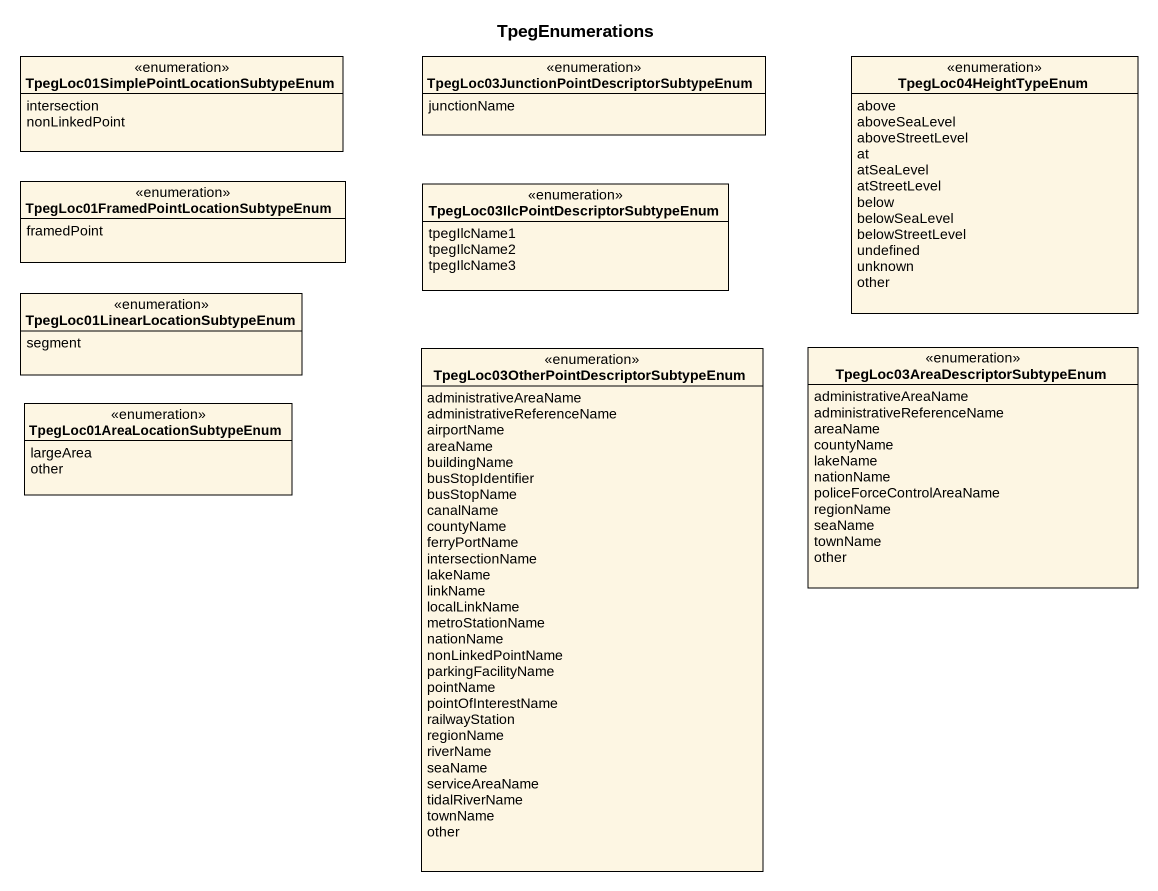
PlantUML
@startuml
title TpegEnumerations
hide circle
hide empty members
enum "TpegLoc01SimplePointLocationSubtypeEnum" as TpegLoc01SimplePointLocation {
  intersection
  nonLinkedPoint
}
enum "TpegLoc03JunctionPointDescriptorSubtypeEnum" as TpegLoc03JunctionPointDescri {
  junctionName
}
enum TpegLoc04HeightTypeEnum {
  above
  aboveSeaLevel
  aboveStreetLevel
  at
  atSeaLevel
  atStreetLevel
  below
  belowSeaLevel
  belowStreetLevel
  undefined
  unknown
  other
}
enum "TpegLoc01FramedPointLocationSubtypeEnum" as TpegLoc01FramedPointLocation {
  framedPoint
}
enum "TpegLoc03IlcPointDescriptorSubtypeEnum" as TpegLoc03IlcPointDescriptorS {
  tpegIlcName1
  tpegIlcName2
  tpegIlcName3
}
enum "TpegLoc01LinearLocationSubtypeEnum" as TpegLoc01LinearLocationSubty {
  segment
}
enum "TpegLoc03OtherPointDescriptorSubtypeEnum" as TpegLoc03OtherPointDescripto {
  administrativeAreaName
  administrativeReferenceName
  airportName
  areaName
  buildingName
  busStopIdentifier
  busStopName
  canalName
  countyName
  ferryPortName
  intersectionName
  lakeName
  linkName
  localLinkName
  metroStationName
  nationName
  nonLinkedPointName
  parkingFacilityName
  pointName
  pointOfInterestName
  railwayStation
  regionName
  riverName
  seaName
  serviceAreaName
  tidalRiverName
  townName
  other
}
enum "TpegLoc03AreaDescriptorSubtypeEnum" as TpegLoc03AreaDescriptorSubty {
  administrativeAreaName
  administrativeReferenceName
  areaName
  countyName
  lakeName
  nationName
  policeForceControlAreaName
  regionName
  seaName
  townName
  other
}
enum "TpegLoc01AreaLocationSubtypeEnum" as TpegLoc01AreaLocationSubtype {
  largeArea
  other
}
@enduml
